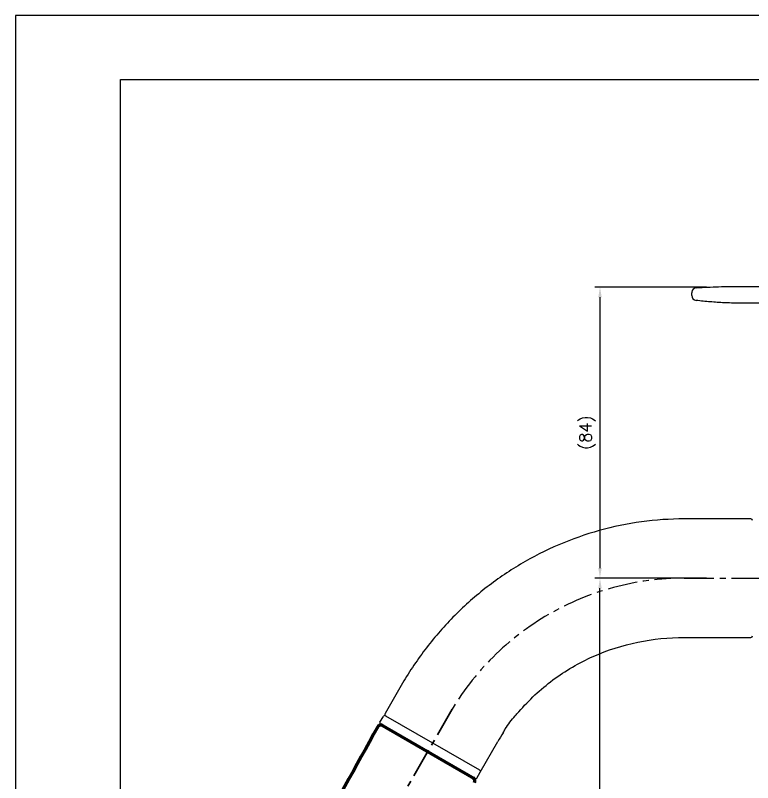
# Model space of a CAD drawing. Extents: x 48064 to 48658, y 16089 to 16509.
# Drawn here: x 48064.4 to 48282.1, y 16282.4 to 16509.1 of the extents above; entities that cross this region are included whole.
import ezdxf

# ---------------------------------------------------------------- set-up
doc = ezdxf.new("R2010")
doc.units = 0
doc.header["$LTSCALE"] = 7
doc.header["$MEASUREMENT"] = 0
doc.linetypes.add('CENTER', pattern=[2, 1.25, -0.25, 0.25, -0.25])
doc.layers.get('0').update_dxf_attribs({"color": 2, "linetype": 'CONTINUOUS'})
doc.layers.get('Defpoints').update_dxf_attribs({"linetype": 'CONTINUOUS'})
for name, color, linetype in [('1', 1, 'CENTER'), ('CL', 1, 'CENTER'), ('D', 2, 'CONTINUOUS'), ('DWG', 7, 'CONTINUOUS')]:
    doc.layers.add(name, color=color, linetype=linetype)
doc.styles.add('GHS', font='romans', dxfattribs={"bigfont": 'ghs'})
doc.dimstyles.new('DIM_WS01', dxfattribs={"dimtxt": 3.5, "dimasz": 3, "dimexe": 1, "dimexo": 1, "dimgap": 1, "dimtad": 1, "dimdec": 4, "dimzin": 9, "dimdsep": 46, "dimtxsty": 'GHS', "dimcen": -2, "dimclrd": 256, "dimclre": 256, "dimclrt": 256, "dimadec": 4, "dimazin": 2, "dimtfac": 1, "dimtdec": 4, "dimtix": 1, "dimtmove": 0, "dimatfit": 1, "dimfxl": 1, "dimtolj": 1, "dimtzin": 0, "dimlwd": -1, "dimlwe": -1, "dimarcsym": 0})

# ---------------------------------------------------------------- blocks, each defined once
blk = doc.blocks.new('BORDER')
for p, q in [((1, 1), (0, 1)), ((0, 1), (0, 0))]:
    blk.add_line(p, q)
blk = doc.blocks.new('*D5')
at = {"layer": 'D', "transparency": 16777216}
for p, q in [((48424.61, 16316.82), (48424.61, 16129.57)), ((48160.35, 16157.96), (48160.35, 16129.57)), ((48163.35, 16131.07), (48421.61, 16131.07))]:
    blk.add_line(p, q, dxfattribs=at)
for points in [[(48163.35, 16131.57), (48163.35, 16130.57), (48160.35, 16131.07)], [(48421.61, 16131.57), (48421.61, 16130.57), (48424.61, 16131.07)]]:
    blk.add_solid(points, dxfattribs=at)
at = {"layer": 'Defpoints', "color": 0, "transparency": 16777216}
for p in [(48424.61, 16317.82), (48160.35, 16158.96), (48424.61, 16131.07)]:
    blk.add_point(p, dxfattribs=at)
at = {"layer": 'D', "transparency": 16777216, "insert": (48292.48, 16134.73), "char_height": 3.5, "attachment_point": 5, "style": 'GHS'}
blk.add_mtext('\\A1;(264)', dxfattribs=at)
blk = doc.blocks.new('*D6')
at = {"layer": 'D', "transparency": 16777216}
for p, q in [((48267.53, 16342.82), (48235.53, 16342.82)), ((48237.03, 16161.96), (48237.03, 16339.82)), ((48161.35, 16158.96), (48238.53, 16158.96))]:
    blk.add_line(p, q, dxfattribs=at)
for points in [[(48236.53, 16339.82), (48237.53, 16339.82), (48237.03, 16342.82)], [(48236.53, 16161.96), (48237.53, 16161.96), (48237.03, 16158.96)]]:
    blk.add_solid(points, dxfattribs=at)
at = {"layer": 'Defpoints', "color": 0, "transparency": 16777216}
for p in [(48237.03, 16342.82), (48268.53, 16342.82), (48160.35, 16158.96)]:
    blk.add_point(p, dxfattribs=at)
at = {"layer": 'D', "transparency": 16777216, "insert": (48233.36, 16250.89), "char_height": 3.5, "attachment_point": 5, "rotation": 90, "style": 'GHS'}
blk.add_mtext('\\A1;(184)', dxfattribs=at)
blk = doc.blocks.new('*D7')
at = {"layer": 'D', "transparency": 16777216}
for p, q in [((48268.51, 16428.83), (48235.53, 16428.83)), ((48237.03, 16425.83), (48237.03, 16345.82)), ((48268.51, 16342.82), (48235.53, 16342.82))]:
    blk.add_line(p, q, dxfattribs=at)
for points in [[(48236.53, 16425.83), (48237.53, 16425.83), (48237.03, 16428.83)], [(48236.53, 16345.82), (48237.53, 16345.82), (48237.03, 16342.82)]]:
    blk.add_solid(points, dxfattribs=at)
at = {"layer": 'Defpoints', "color": 0, "transparency": 16777216}
for p in [(48269.51, 16428.83), (48237.03, 16342.82), (48269.51, 16342.82)]:
    blk.add_point(p, dxfattribs=at)
at = {"layer": 'D', "transparency": 16777216, "insert": (48233.36, 16385.83), "char_height": 3.5, "attachment_point": 5, "rotation": 90, "style": 'GHS'}
blk.add_mtext('\\A1;(84)', dxfattribs=at)

msp = doc.modelspace()

# ---------------------------------------------------------------- linework, layer by layer
at = {"color": 4}
for p, q in [((48095.40741, 16490.09586), (48644.40741, 16490.09586)), ((48095.40741, 16100.09586), (48095.40741, 16490.09586))]:
    msp.add_line(p, q, dxfattribs=at)
at = {"color": 7, "linetype": 'Continuous'}
for p, q in [((48264.10503, 16426.35395), (48264.10503, 16427.13903)), ((48172.06374, 16300.24867), (48173.06374, 16301.98072)), ((48173.74675, 16302.16373), (48201.45957, 16286.16373)), ((48200.64258, 16283.74867), (48201.64258, 16285.48072))]:
    msp.add_line(p, q, dxfattribs=at)
for centre, radius, start, end in [((48265.60519, 16427.13898), 1.50004, 93.2757207, 174.0702066), ((48265.59551, 16427.13877), 1.49048, 174.0237834, 179.9900411), ((48265.60453, 16426.35372), 1.49949, 179.9909898, 263.4605743), ((48173.49675, 16301.73072), 0.5, 60, 150), ((48172.49675, 16299.99867), 0.5, 150, 240.0000235), ((48201.20957, 16285.73072), 0.5, 330, 60), ((48200.20957, 16283.99867), 0.5, 240, 330)]:
    msp.add_arc(centre, radius, start, end, dxfattribs=at)
for points, knots in [([(48265.51951, 16428.63665), (48267.69664, 16428.76093), (48270.96489, 16428.90757), (48275.32526, 16429.0012), (48278.59612, 16429.03052), (48281.86715, 16429.03684), (48286.22862, 16429.0364), (48291.68046, 16429.02819), (48298.22268, 16429.02662), (48304.76489, 16429.02475), (48311.3071, 16429.02308), (48317.84929, 16429.02291), (48324.39145, 16429.02282), (48330.93359, 16429.02527), (48337.47572, 16429.0265), (48342.92751, 16429.02576), (48347.28892, 16429.03563), (48351.65033, 16429.0441), (48357.10211, 16429.02891), (48363.64335, 16428.90919), (48368.00138, 16428.73358), (48370.17927, 16428.62569)], [0, 0, 0, 0, 0.06249944, 0.0937474, 0.124995905, 0.156246267, 0.18749697, 0.249998183, 0.312499405, 0.375000574, 0.437501762, 0.500002834, 0.56250339, 0.625003815, 0.687504301, 0.750004717, 0.781254891, 0.81250505, 0.875005729, 0.937503909, 1, 1, 1, 1]), ([(48326.61287, 16414.6418), (48326.60136, 16415.33599), (48326.48438, 16416.7291), (48325.81074, 16418.71782), (48324.72075, 16420.50616), (48323.49816, 16421.75588), (48322.37442, 16422.57151), (48321.46609, 16423.08443), (48320.50717, 16423.49422), (48319.50894, 16423.79553), (48318.48094, 16423.96737), (48317.44209, 16424.0326), (48316.40151, 16424.03318), (48315.36104, 16424.01814), (48314.32024, 16424.02189), (48313.27943, 16424.02416), (48312.23861, 16424.02282), (48310.85087, 16424.02269), (48309.11618, 16424.02305), (48307.03456, 16424.02288), (48304.95294, 16424.02293), (48302.17744, 16424.02291), (48298.70807, 16424.02292), (48294.54482, 16424.02294), (48290.38158, 16424.02284), (48286.91221, 16424.02314), (48284.13672, 16424.02257), (48282.05514, 16424.02395), (48279.97414, 16424.01974), (48277.89328, 16424.03615), (48275.81292, 16424.09029), (48273.03926, 16424.20532), (48269.5761, 16424.43374), (48266.81278, 16424.70547), (48265.43402, 16424.86356)], [0, 0, 0, 0, 0.031275037, 0.062483412, 0.093688798, 0.124881895, 0.140501228, 0.156129591, 0.171766787, 0.187387923, 0.202983609, 0.218602781, 0.234224015, 0.249849184, 0.265477533, 0.281106378, 0.296734453, 0.312362606, 0.343619136, 0.374875595, 0.406132066, 0.437388536, 0.499901476, 0.562414417, 0.624927356, 0.687440267, 0.718696877, 0.749952996, 0.781207652, 0.812438365, 0.843687297, 0.87494705, 0.937484697, 1, 1, 1, 1])]:
    msp.add_open_spline(points, degree=3, knots=knots, dxfattribs=at)
at = {"layer": '1', "color": 1, "linetype": 'CENTER', "lineweight": 35}
msp.add_line((48193.42478, 16304.08136), (48116.42655, 16170.71637), dxfattribs=at)
at = {"layer": '1', "color": 7, "linetype": 'Continuous', "lineweight": 70}
msp.add_line((48199.95735, 16283.56694), (48172.24675, 16299.56565), dxfattribs=at)
msp.add_arc((48199.07577, 16282.92123), 1, 329.0188986, 60.0000235, dxfattribs=at)
for points, knots in [([(48172.7599, 16299.26922), (48172.70229, 16299.3012), (48172.64242, 16299.32707), (48172.54931, 16299.35698), (48172.51772, 16299.36546), (48172.46949, 16299.37587), (48172.45323, 16299.37897), (48172.42075, 16299.38431), (48172.4045, 16299.38658), (48172.32324, 16299.39588), (48172.25811, 16299.39693), (48172.17657, 16299.39026), (48172.16025, 16299.38852), (48172.12761, 16299.38422), (48172.11126, 16299.38165), (48172.06273, 16299.3728), (48172.03089, 16299.36535), (48171.93688, 16299.33846), (48171.87619, 16299.31454), (48171.80289, 16299.27689), (48171.78838, 16299.26897), (48171.75993, 16299.25253), (48171.71801, 16299.2269), (48171.65181, 16299.17942), (48171.60273, 16299.13641), (48171.55563, 16299.09084), (48171.53297, 16299.06665), (48171.46915, 16298.99137), (48171.43183, 16298.9374), (48171.39981, 16298.87961)], [0, 0, 0, 0, 0.125, 0.125, 0.1875, 0.1875, 0.21875, 0.21875, 0.25, 0.25, 0.375, 0.375, 0.40625, 0.40625, 0.4375, 0.4375, 0.5, 0.5, 0.625, 0.625, 0.65625, 0.65625, 0.6875, 0.75, 0.8125, 0.8125, 0.875, 0.875, 1, 1, 1, 1]), ([(48171.39981, 16298.87961), (48164.92606, 16287.19658), (48158.45352, 16275.51288), (48148.74688, 16257.98612), (48145.51169, 16252.14367), (48139.04211, 16240.45833), (48135.80777, 16234.61541), (48132.57359, 16228.7724)], [0, 0, 0, 0, 0.5, 0.5, 0.75, 0.75, 1, 1, 1, 1])]:
    msp.add_open_spline(points, degree=3, knots=knots, dxfattribs=at)
msp.add_open_spline([(48172.7745, 16299.26095), (48172.76965, 16299.26375), (48172.76479, 16299.26651), (48172.7599, 16299.26922)], degree=3, dxfattribs=at)
at = {"layer": 'CL'}
msp.add_line((48261.905, 16342.82294), (48518.105, 16342.82294), dxfattribs=at)
msp.add_arc((48261.905, 16262.79181), 80.03113, 90, 149.9871341, dxfattribs=at)
at = {"layer": 'DWG'}
for p, q in [((48281.605, 16360.32294), (48261.905, 16360.32294)), ((48261.905, 16325.32294), (48281.605, 16325.32294)), ((48178.31744, 16311.07615), (48173.56551, 16302.84568)), ((48201.64366, 16285.47965), (48206.89257, 16294.56973))]:
    msp.add_line(p, q, dxfattribs=at)
for centre, radius, start, end in [((48281.605, 16359.82293), 0.5, 0.0011684, 90.0000151), ((48281.605, 16325.8231), 0.5, 269.9999849, 359.9981867), ((48281.605, 16325.82295), 0.5, 269.9999849, 359.9981867), ((48173.99856, 16302.59572), 0.5, 150.0057704, 239.9986263), ((48257.716, 16265.21678), 58.69085, 147.0142745, 149.9915245)]:
    msp.add_arc(centre, radius, start, end, dxfattribs=at)
for points, knots in [([(48261.905, 16360.32294), (48257.67492, 16360.32294), (48249.20366, 16359.74003), (48236.7421, 16357.15522), (48224.73632, 16352.92772), (48213.39565, 16347.15138), (48202.90666, 16339.94454), (48193.43523, 16331.44513), (48185.12463, 16321.8112), (48180.433, 16314.73946), (48178.31744, 16311.07615)], [0, 0, 0, 0, 0.124998462, 0.249994301, 0.374993148, 0.499992611, 0.624993022, 0.749994406, 0.874995158, 1, 1, 1, 1]), ([(48213.07174, 16303.32294), (48216.05007, 16306.82373), (48222.84017, 16313.15944), (48234.85347, 16320.14701), (48248.08304, 16324.3913), (48257.30723, 16325.32294), (48261.905, 16325.32294)], [0, 0, 0, 0, 0.249959993, 0.499947001, 0.749959939, 1, 1, 1, 1]), ([(48208.48575, 16297.16985), (48208.66302, 16297.54731), (48209.23823, 16298.63588), (48210.39473, 16300.3163), (48211.7829, 16301.96278), (48212.69966, 16302.93827), (48213.07174, 16303.32294)], [0, 0, 0, 0, 0.162138869, 0.479055326, 0.791581243, 1, 1, 1, 1])]:
    msp.add_open_spline(points, degree=3, knots=knots, dxfattribs=at)

# ---------------------------------------------------------------- block references
at = {"xscale": 594, "yscale": 420, "zscale": 594}
msp.add_blockref('BORDER', (48064.40741, 16089.09586), dxfattribs=at)

# ---------------------------------------------------------------- dimensions: what is measured, and where the dimension line sits
at = {"layer": 'D'}
for p1, p2, text, picture, middle in [((48269.50665, 16428.83284), (48269.50665, 16342.82294), '(84)', '*D7', (48233.36118, 16385.82789)), ((48160.35423, 16158.96127), (48268.52808, 16342.82294), '(184)', '*D6', (48233.36118, 16250.8921))]:
    dim = msp.add_linear_dim(base=(48237.02785, 16342.82294), p1=p1, p2=p2, angle=90, text=text, dimstyle='DIM_WS01', override={"dimexe": 1.5, "dimtad": 3, "dimtoh": 1, "dimtmove": 2, "dimarcsym": 2}, dxfattribs=at)
    dim.commit()
    dim.dimension.update_dxf_attribs({"geometry": picture, "text_midpoint": middle})
dim = msp.add_linear_dim(base=(48424.605, 16131.0659), p1=(48160.35423, 16158.96127), p2=(48424.605, 16317.82294), text='(264)', dimstyle='DIM_WS01', override={"dimexe": 1.5, "dimtad": 3, "dimtoh": 1, "dimtmove": 2, "dimarcsym": 2}, dxfattribs=at)
dim.commit()
dim.dimension.update_dxf_attribs({"geometry": '*D5', "text_midpoint": (48292.47962, 16134.73257)})

doc.saveas('drawing.dxf')
